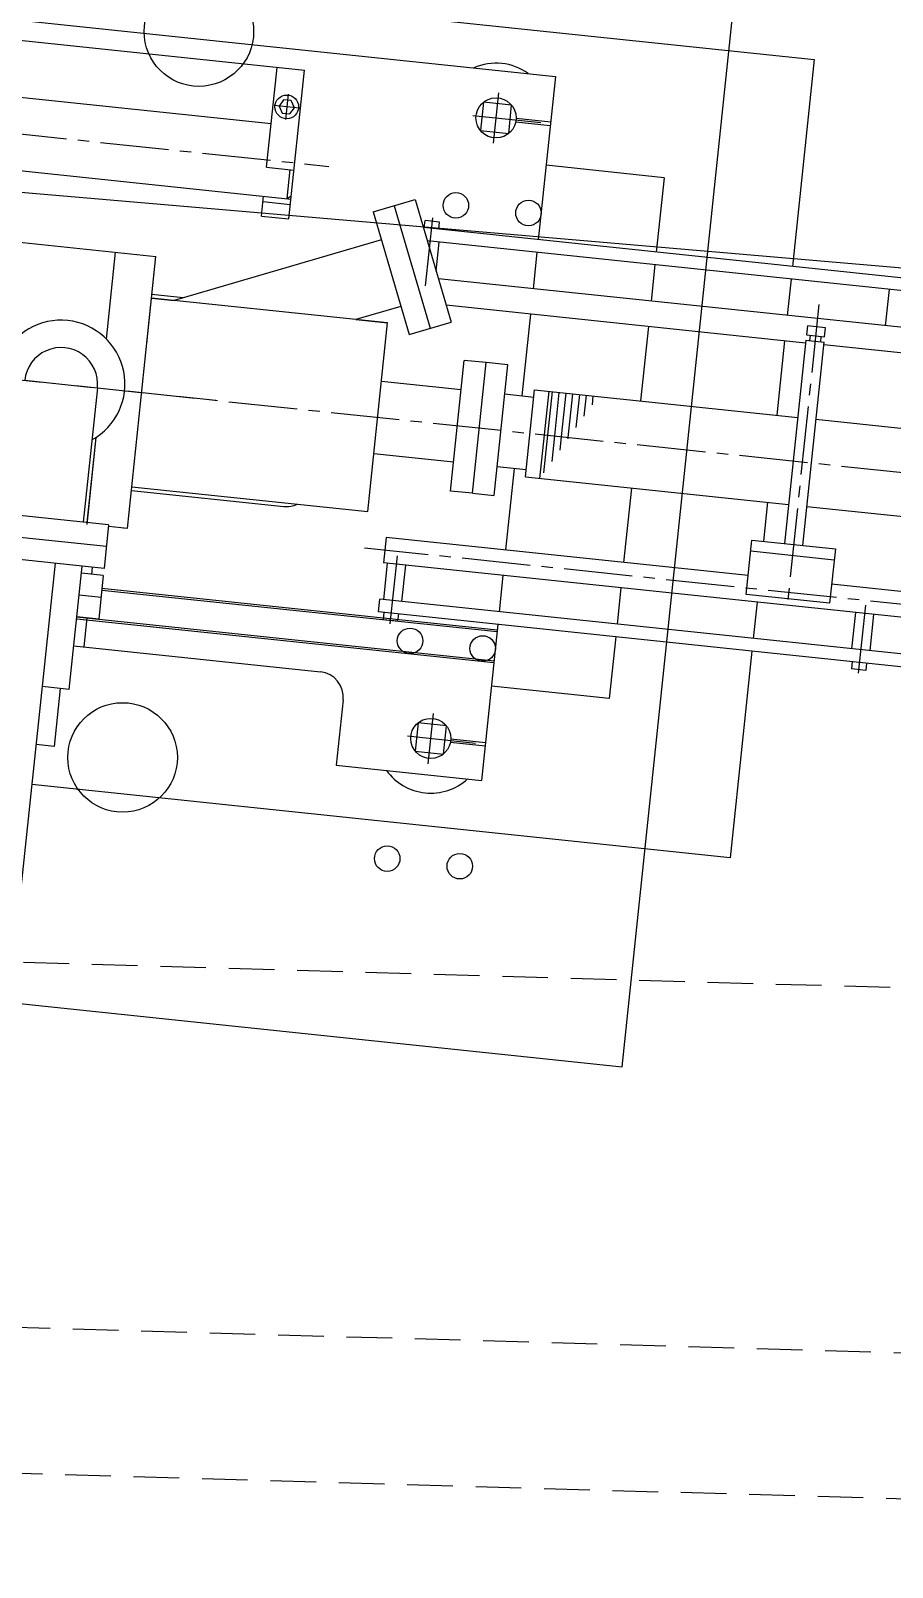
# Model space of a CAD drawing. Extents: x -50 to 48714, y -13211 to 6743.
# Drawn here: x 29770 to 30242, y -1519 to -677 of the extents above; entities that cross this region are included whole.
import ezdxf

# ---------------------------------------------------------------- set-up
doc = ezdxf.new("R2010")
doc.units = 0
doc.header["$LTSCALE"] = 50
doc.linetypes.add('UE46_01$0$MITTE2', pattern=[1.125, 0.75, -0.125, 0.125, -0.125])
doc.linetypes.add('UE46_01$0$VERDECKTX2', pattern=[0.75, 0.5, -0.25])
doc.layers.get('0').update_dxf_attribs({"linetype": 'CONTINUOUS'})
for name, color, linetype in [('UE46_01$0$BETON', 9, 'CONTINUOUS'), ('UE46_01$0$M_TRASSE', 7, 'UE46_01$0$VERDECKTX2'), ('UE46_01$0$MITTE2', 5, 'UE46_01$0$MITTE2'), ('UE46_01$0$MITTEKLEIN', 5, 'UE46_01$0$MITTE2')]:
    doc.layers.add(name, color=color, linetype=linetype)

# ---------------------------------------------------------------- blocks, each defined once
blk = doc.blocks.new('UE46_01$0$BLK_AS_O')
at = {"layer": 'UE46_01$0$BETON'}
for p, q in [((-617.2, 340), (-617.2, -340)), ((-617.2, 340), (362.8, 340)), ((362.8, -340), (362.8, 340)), ((-617.2, -340), (362.8, -340))]:
    blk.add_line(p, q, dxfattribs=at)
for centre, radius in [((-517.2, 240), 7), ((-477.2, 240), 7), ((222.8, 240), 7), ((262.8, 240), 7), ((-327.2, 200), 30), ((72.8, 200), 30), ((-517.2, 120), 7), ((-477.2, 120), 7), ((222.8, 120), 7), ((262.8, 120), 7), ((-517.2, -120), 7), ((-477.2, -120), 7), ((222.8, -120), 7), ((262.8, -120), 7), ((-327.2, -200), 30), ((72.8, -200), 30), ((-517.2, -240), 7), ((-477.2, -240), 7), ((222.8, -240), 7), ((262.8, -240), 7)]:
    blk.add_circle(centre, radius, dxfattribs=at)
blk = doc.blocks.new('UE46_01$0$ASP_1_O')
for p, q in [((-537.4, 220), (411.8, 220)), ((411.8, 220), (411.8, 106)), ((-484.4, 196), (271.8, 196)), ((271.8, 196), (271.8, 106)), ((-348.4, 185), (134.6, 185)), ((119.6, 130), (119.6, 185)), ((134.6, 103), (134.6, 185)), ((252.75, 171), (271.8, 171)), ((252.75, 169), (271.8, 169)), ((-333.4, 154), (119.6, 154)), ((336.8, 147), (271.8, 147)), ((336.8, 147), (336.8, 106)), ((119.6, 130), (134.6, 130)), ((132.6, 114), (132.6, 130)), ((180.27, 111.73), (202.47, 120.83)), ((202.47, 120.83), (229.03, 56.06)), ((-34, 114), (134.6, 114)), ((119.6, 103), (119.6, 114)), ((119.6, 111), (134.6, 111)), ((132.6, 114), (134.6, 115.85)), ((180.27, 111.73), (206.82, 46.96)), ((191.37, 116.28), (217.92, 51.51)), ((217, 110), (209, 110)), ((209, 106), (209, 110)), ((217, 106), (217, 110)), ((119.6, 103), (134.6, 103)), ((738, 106), (208.55, 106)), ((186.34, 96.92), (76.76, 52)), ((738, 99), (211.42, 99)), ((218, 82.96), (218, 99)), ((271.8, 99), (271.8, 79)), ((336.8, 99), (336.8, 79)), ((411.8, 99), (411.8, 79)), ((466, 79), (466, 99)), ((738, 79), (219.62, 79)), ((-34, 75), (64.4, 75)), ((42.2, 27.06), (42.2, 75)), ((64.4, -75), (64.4, 75)), ((64.4, -75), (64.4, 75)), ((64.4, 27.06), (64.4, 75)), ((423.4, 74.5), (423.4, 69.5)), ((433.4, 74.5), (423.4, 74.5)), ((423.4, 69.5), (433.4, 69.5)), ((425.4, 69.5), (425.4, 66.5)), ((431.4, 69.5), (431.4, 66.5)), ((433.4, 69.5), (433.4, 74.5)), ((200.75, 61.76), (176.94, 52)), ((423.4, 65), (225.36, 65)), ((271.8, 65), (271.8, 20)), ((336.8, 65), (336.8, 24)), ((411.8, 65), (411.8, 24)), ((423.4, 66.5), (423.4, -45.5)), ((423.4, 66.5), (433.4, 66.5)), ((433.4, -45.5), (433.4, 66.5)), ((569.25, 65), (433.4, 65)), ((81.63, 54), (64.4, 54)), ((81.63, 54), (64.4, 54)), ((176.94, 52), (64.4, 52)), ((64.4, 52), (76.76, 52)), ((176.94, 52), (194.4, 52)), ((194.4, 52), (176.94, 52)), ((194.4, -52), (194.4, 52)), ((206.82, 46.96), (229.03, 56.06)), ((238.4, -36), (238.4, 36)), ((250.4, 36), (238.4, 36)), ((250.4, -36), (250.4, 36)), ((262.4, 36), (250.4, 36)), ((262.4, -36), (262.4, 36)), ((194.4, 20), (238.4, 20)), ((262.4, 20), (278.4, 20)), ((278.4, -24), (278.4, 24)), ((278.4, 24), (423.4, 24)), ((286.4, -24), (286.4, 24)), ((433.4, 24), (569.25, 24)), ((40, 0), (40, -74)), ((194.4, -20), (238.4, -20)), ((262.4, -20), (278.4, -20)), ((271.8, -20), (271.8, -65)), ((278.4, -24), (423.4, -24)), ((336.8, -24), (336.8, -65)), ((411.8, -24), (411.8, -45.5)), ((433.4, -24), (569.25, -24)), ((42.2, -75), (42.2, -27.06)), ((42.2, -74), (42.2, -27.06)), ((250.4, -36), (238.4, -36)), ((250.4, -36), (262.4, -36)), ((405.4, -45.5), (451.4, -45.5)), ((405.4, -75.5), (405.4, -45.5)), ((451.4, -45.5), (451.4, -75.5)), ((64.4, -52), (194.4, -52)), ((64.4, -54), (148.4, -54)), ((405.4, -51.5), (451.4, -51.5)), ((405.4, -65), (206, -65)), ((206, -65), (206, -79)), ((551.25, -65), (451.4, -65)), ((54, -74), (-14, -74)), ((54, -74), (54, -98)), ((64.4, -75), (54, -75)), ((64.4, -75), (62.2, -75)), ((451.4, -75.5), (405.4, -75.5)), ((738, -79), (206, -79)), ((208, -79), (208, -99)), ((218, -79), (218, -99)), ((271.8, -79), (271.8, -99)), ((336.8, -79), (336.8, -99)), ((411.8, -79), (411.8, -99)), ((466, -79), (466, -99)), ((476, -79), (476, -99)), ((54, -86), (-14, -86)), ((54, -98), (-14, -98)), ((27, -98), (27, -284)), ((42, -166), (42, -98)), ((47.6, -102), (47.6, -98)), ((738, -99), (206, -99)), ((206, -106), (206, -99)), ((54, -102), (42, -102)), ((54, -102), (54, -126)), ((54, -109), (271.8, -109)), ((738, -106), (206, -106)), ((209, -106), (209, -110)), ((217, -106), (217, -110)), ((271.8, -106), (271.8, -192)), ((336.8, -106), (336.8, -140)), ((411.8, -106), (411.8, -220)), ((467, -106), (467, -110)), ((475, -106), (475, -110)), ((54, -114), (42, -114)), ((54, -110), (271.8, -110)), ((217, -110), (209, -110)), ((475, -110), (467, -110)), ((42, -126), (271.8, -126)), ((54, -126), (42, -126)), ((47.6, -142), (47.6, -126)), ((42, -127), (271.8, -127)), ((42, -142), (177.8, -142)), ((336.8, -140), (271.8, -140)), ((191.8, -156), (191.8, -192)), ((42, -166), (27, -166)), ((37, -166), (37, -198)), ((252.75, -171), (271.8, -171)), ((252.75, -173), (271.8, -173)), ((191.8, -192), (271.8, -192)), ((37, -198), (27, -198)), ((411.8, -220), (27, -220))]:
    blk.add_line(p, q)
at = {"color": 0}
for p, q in [((288.24, 0), (288.24, 24)), ((291.99, 0), (291.99, 24)), ((295.74, 0), (295.74, 24)), ((299.49, 0), (299.49, 24)), ((303.24, 5.78), (303.24, 24)), ((306.99, 12.41), (306.99, 24)), ((310.74, 19.04), (310.74, 24)), ((288.24, -20.75), (288.24, 0)), ((291.99, -14.11), (291.99, 0)), ((295.74, -7.48), (295.74, 0)), ((299.49, -0.85), (299.49, 0))]:
    blk.add_line(p, q, dxfattribs=at)
for points in [[(234.02, 177.78), (234.02, 162.22), (249.58, 162.22), (249.58, 177.78)], [(124.98, 167.67), (122.86, 164), (124.98, 160.33), (129.22, 160.33), (131.34, 164), (129.22, 167.67)], [(234.02, -164.22), (234.02, -179.78), (249.58, -179.78), (249.58, -164.22)]]:
    blk.add_lwpolyline(points, close=True)
for centre, radius in [((241.8, 170), 11), ((127.1, 164), 6.5), ((241.8, -172), 11)]:
    blk.add_circle(centre, radius)
for centre, radius, start, end in [((241.8, 170), 30, 60.07357, 119.92643), ((20, 0), 35, 304.8499, 235.1501), ((20, 0), 20, 360, 180), ((148.4, -40), 14, 270, 301.00272), ((177.8, -156), 14, 0, 90), ((241.8, -172), 30, 221.81031, 318.18969)]:
    blk.add_arc(centre, radius, start, end)
at = {"layer": 'UE46_01$0$MITTEKLEIN'}
for p, q in [((241.8, 155.97), (241.8, 183.8)), ((127.1, 171), (127.1, 157)), ((228.94, 170), (268.72, 170)), ((134.1, 164), (120.1, 164)), ((-366.16, 134), (153.53, 134)), ((213, 74.45), (213, 115.42)), ((428.4, 86.76), (428.4, -79)), ((-534.4, 0), (105.24, 0)), ((736, -72), (194.83, -72)), ((213, -74.45), (213, -115.42)), ((471, -74.45), (471, -115.42)), ((471, -74.45), (471, -115.42)), ((241.8, -186.03), (241.8, -158.2)), ((228.94, -172), (268.72, -172))]:
    blk.add_line(p, q, dxfattribs=at)
blk = doc.blocks.new('UE46_01')
for p, q in [((24201.68, 479.1), (24092.35, 265.45)), ((24201.68, 479.1), (25135.05, 1.49)), ((24110.57, 301.06), (25080.01, -195.01)), ((23983.02, 51.79), (24092.35, 265.45)), ((24074.13, 229.84), (25058, -273.61)), ((23983.02, 51.79), (25002.96, -470.11)), ((25135.05, 1.49), (27275.66, -155.53)), ((27275.66, -155.53), (28977.13, -215.92)), ((25080.01, -195.01), (27264.79, -355.27)), ((28977.13, -215.92), (32478.79, -516.06)), ((25058, -273.61), (27260.44, -435.16)), ((27264.79, -355.27), (28965.04, -415.62)), ((28965.04, -415.62), (32465.31, -715.64)), ((27260.44, -435.16), (28960.2, -495.49)), ((25002.96, -470.11), (27249.58, -634.9)), ((28960.2, -495.49), (32459.92, -795.47)), ((32478.79, -516.06), (33675.31, -575.11)), ((33675.31, -575.11), (33663.48, -814.82)), ((27249.58, -634.9), (28948.1, -695.19)), ((28948.1, -695.19), (32446.45, -995.05)), ((32465.31, -715.64), (33665.45, -774.87)), ((32459.92, -795.47), (33661.51, -854.77)), ((33651.65, -1054.53), (33663.48, -814.82)), ((32446.45, -995.05), (33651.65, -1054.53))]:
    blk.add_line(p, q)
at = {"layer": 'UE46_01$0$M_TRASSE'}
for p, q in [((22305.4, -197.11), (22212.97, -418.59)), ((22305.4, -197.11), (23736.45, -794.33)), ((22228.37, -381.68), (23690.06, -991.69)), ((22120.53, -640.08), (22212.97, -418.59)), ((22197.56, -455.51), (23671.5, -1070.63)), ((22120.53, -640.08), (23625.11, -1267.99)), ((23736.45, -794.33), (26655.44, -988.41)), ((23690.06, -991.69), (26641.25, -1187.9)), ((26655.44, -988.41), (28979, -1164.55)), ((23671.5, -1070.63), (26635.57, -1267.7)), ((28979, -1164.55), (31559.71, -1239.03)), ((26641.25, -1187.9), (28968.55, -1364.33)), ((31559.71, -1239.03), (32106.1, -1262.96)), ((32106.1, -1262.96), (32095.6, -1502.73)), ((23625.11, -1267.99), (26621.38, -1467.2)), ((26635.57, -1267.7), (28964.37, -1444.24)), ((28968.55, -1364.33), (31552.45, -1438.9)), ((31552.45, -1438.9), (32097.35, -1462.76)), ((28964.37, -1444.24), (31549.54, -1518.85)), ((26621.38, -1467.2), (28953.92, -1644.02)), ((32085.1, -1742.5), (32095.6, -1502.73)), ((31549.54, -1518.85), (32093.85, -1542.69)), ((28953.92, -1644.02), (31542.28, -1718.72)), ((31542.28, -1718.72), (32085.1, -1742.5))]:
    blk.add_line(p, q, dxfattribs=at)
at = {"layer": 'UE46_01$0$MITTE2'}
blk.add_line((29766.85, -868.23), (32750.41, -1181.82), dxfattribs=at)
at = {"rotation": 353.9999999999919}
for name, p in [('UE46_01$0$BLK_AS_O', (29768.96, -868.45)), ('UE46_01$0$ASP_1_O', (29766.85, -868.23))]:
    blk.add_blockref(name, p, dxfattribs=at)

msp = doc.modelspace()

# ---------------------------------------------------------------- block references
msp.add_blockref('UE46_01', (0, 0))

doc.saveas('drawing.dxf')
